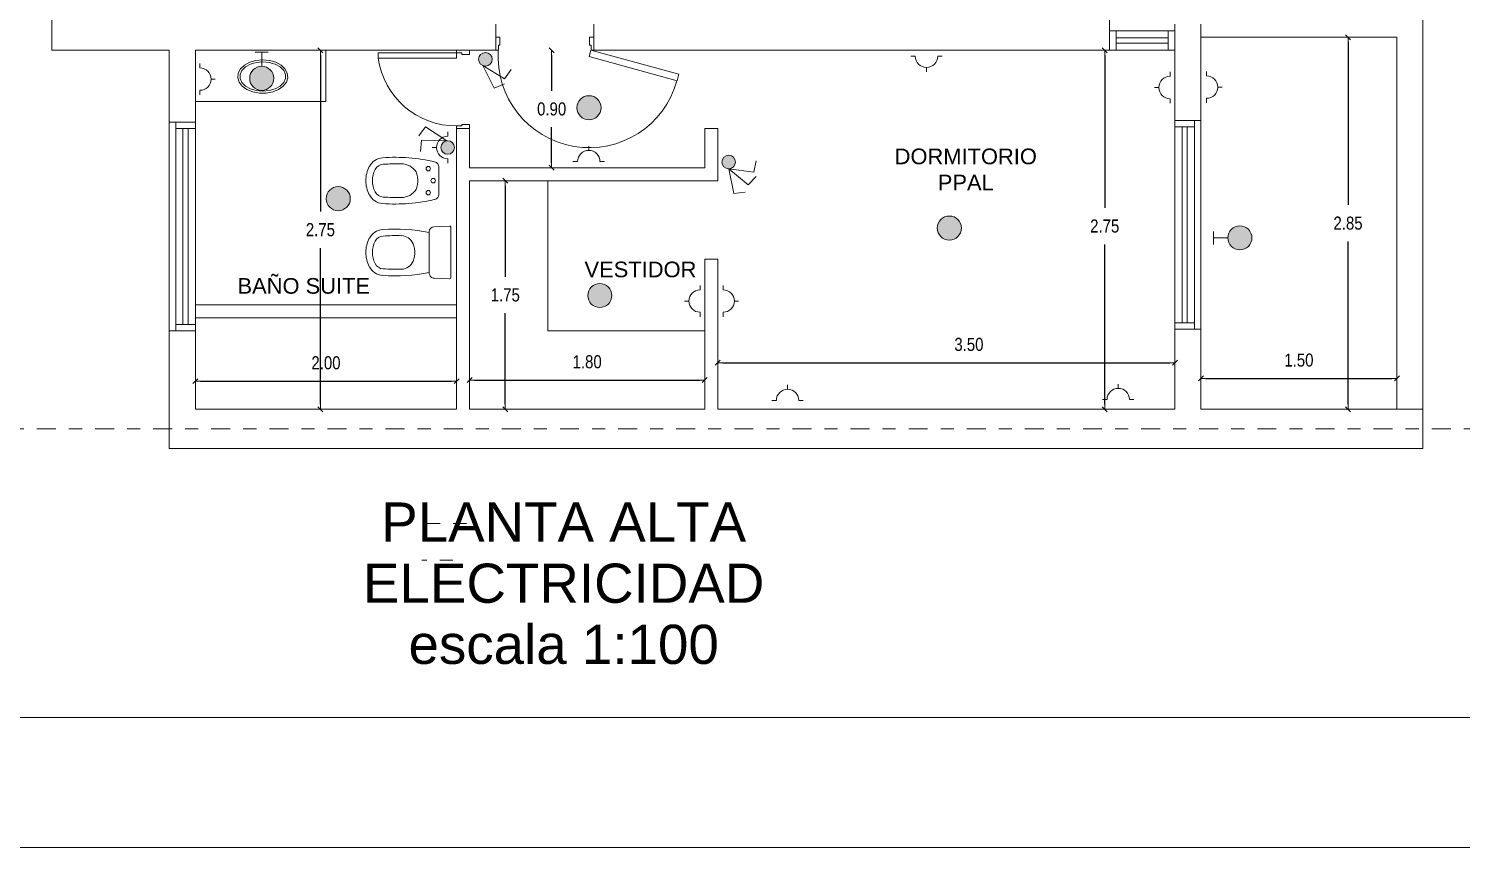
# Model space of a CAD drawing. Header units: millimetres. Extents: x 337 to 1167, y 242 to 575.
# Drawn here: x 578.08 to 589.05, y 242.38 to 248.65 of the extents above; entities that cross this region are included whole.
import ezdxf

# ---------------------------------------------------------------- set-up
doc = ezdxf.new("R2010")
doc.units = ezdxf.units.MM
doc.linetypes.add('AGUA FRIA Y CALIENTE', pattern=[0.2, 0.1, -0.03, 0, -0.07])
doc.linetypes.add('EJE', pattern=[0.205, 0.145, -0.03, 0, -0.03])
doc.layers.get('0').update_dxf_attribs({"lineweight": 5})
doc.layers.get('Defpoints').update_dxf_attribs({"lineweight": 5})
for name, color, linetype, lineweight in [('0-PB-SANITARIOS', 9, 'Continuous', 5), ('01', 1, 'Continuous', 5), ('agua', 7, 'Continuous', 5), ('cotas', 7, 'Continuous', 5), ('MUROS', 4, 'Continuous', 20), ('PRESENTACION ANTEPROYECTO', 7, 'Continuous', 5), ('sanitarios', 1, 'Continuous', 5), ('trama', 9, 'Continuous', 25)]:
    doc.layers.add(name, color=color, linetype=linetype, lineweight=lineweight)
doc.styles.add('GENERATED_STYLE_13', font='')
doc.styles.add('GENERATED_STYLE_14', font='arial.ttf')
doc.styles.get('GENERATED_STYLE_13').set_extended_font_data('Arial Narrow Occidental')
doc.dimstyles.new('Dimstyle_92', dxfattribs={"dimtxt": 0.1, "dimasz": 0.038, "dimexe": 0.18, "dimexo": 0, "dimgap": 0.09, "dimtad": 1, "dimtih": 1, "dimtoh": 1, "dimzin": 0, "dimdsep": 46, "dimtxsty": 'GENERATED_STYLE_13', "dimblk": 'ARROWHEAD_6', "dimblk1": 'ARROWHEAD_6', "dimblk2": 'ARROWHEAD_6', "dimcen": 0.09, "dimse1": 1, "dimse2": 1, "dimclrd": 252, "dimclre": 252, "dimclrt": 252, "dimadec": 0, "dimazin": 0, "dimtfac": 1, "dimtdec": 4, "dimtmove": 0, "dimatfit": 3, "dimfxl": 1, "dimtolj": 1, "dimtzin": 0, "dimarcsym": 0})

# ---------------------------------------------------------------- blocks, each defined once
blk = doc.blocks.new('ARROWHEAD_6')
at = {"color": 0, "linetype": 'Continuous'}
for p, q in [((0, 0), (-1, 0)), ((-0.5, -0.5), (0.5, 0.5))]:
    blk.add_line(p, q, dxfattribs=at)
blk = doc.blocks.new('*D343')
at = {"layer": 'cotas', "color": 252, "lineweight": -2, "transparency": 16777216}
for p, q in [((586.32, 248.45), (586.32, 247.281)), ((586.32, 245.776), (586.32, 247.001))]:
    blk.add_line(p, q, dxfattribs=at)
at = {"layer": 'Defpoints', "color": 0, "transparency": 16777216}
for p in [(586.857, 248.488), (586.32, 245.738), (586.857, 245.738)]:
    blk.add_point(p, dxfattribs=at)
at = {"layer": 'cotas', "color": 252, "lineweight": -2, "transparency": 16777216, "xscale": 0.03800000000000001, "yscale": 0.03800000000000001, "zscale": 0.03800000000000001}
for p, rotation in [((586.32, 248.488), 90), ((586.32, 245.738), 270)]:
    blk.add_blockref('ARROWHEAD_6', p, dxfattribs=dict(at, rotation=rotation))
at = {"layer": 'cotas', "color": 252, "transparency": 16777216, "insert": (586.32, 247.141), "char_height": 0.1, "attachment_point": 5, "style": 'GENERATED_STYLE_13'}
blk.add_mtext('\\A1;2.75', dxfattribs=at)
blk = doc.blocks.new('*D347')
at = {"layer": 'cotas', "color": 252, "lineweight": -2, "transparency": 16777216}
blk.add_line((583.395, 246.094), (586.819, 246.094), dxfattribs=at)
at = {"layer": 'Defpoints', "color": 0, "transparency": 16777216}
for p in [(586.857, 246.094), (583.357, 245.738), (586.857, 245.738)]:
    blk.add_point(p, dxfattribs=at)
at = {"layer": 'cotas', "color": 252, "lineweight": -2, "transparency": 16777216, "xscale": 0.03800000000000001, "yscale": 0.03800000000000001, "zscale": 0.03800000000000001, "rotation": 180}
blk.add_blockref('ARROWHEAD_6', (583.357, 246.094), dxfattribs=at)
at = {"layer": 'cotas', "color": 252, "lineweight": -2, "transparency": 16777216, "xscale": 0.03800000000000001, "yscale": 0.03800000000000001, "zscale": 0.03800000000000001}
blk.add_blockref('ARROWHEAD_6', (586.857, 246.094), dxfattribs=at)
at = {"layer": 'cotas', "color": 252, "transparency": 16777216, "insert": (585.28, 246.234), "char_height": 0.1, "attachment_point": 5, "style": 'GENERATED_STYLE_13'}
blk.add_mtext('\\A1;3.50', dxfattribs=at)
blk = doc.blocks.new('*D377')
at = {"layer": 'cotas', "color": 252, "lineweight": -2, "transparency": 16777216}
blk.add_line((587.095, 245.974), (588.519, 245.974), dxfattribs=at)
at = {"layer": 'Defpoints', "color": 0, "transparency": 16777216}
for p in [(588.557, 245.974), (587.057, 245.738), (588.557, 245.738)]:
    blk.add_point(p, dxfattribs=at)
at = {"layer": 'cotas', "color": 252, "lineweight": -2, "transparency": 16777216, "xscale": 0.03800000000000001, "yscale": 0.03800000000000001, "zscale": 0.03800000000000001, "rotation": 180}
blk.add_blockref('ARROWHEAD_6', (587.057, 245.974), dxfattribs=at)
at = {"layer": 'cotas', "color": 252, "lineweight": -2, "transparency": 16777216, "xscale": 0.03800000000000001, "yscale": 0.03800000000000001, "zscale": 0.03800000000000001}
blk.add_blockref('ARROWHEAD_6', (588.557, 245.974), dxfattribs=at)
at = {"layer": 'cotas', "color": 252, "transparency": 16777216, "insert": (587.807, 246.114), "char_height": 0.1, "attachment_point": 5, "style": 'GENERATED_STYLE_13'}
blk.add_mtext('\\A1;1.50', dxfattribs=at)
blk = doc.blocks.new('*D378')
at = {"layer": 'cotas', "color": 252, "lineweight": -2, "transparency": 16777216}
blk.add_line((586.395, 249.472), (588.719, 249.472), dxfattribs=at)
at = {"layer": 'Defpoints', "color": 0, "transparency": 16777216}
for p in [(588.757, 249.472), (586.357, 248.688), (588.757, 245.738)]:
    blk.add_point(p, dxfattribs=at)
at = {"layer": 'cotas', "color": 252, "lineweight": -2, "transparency": 16777216, "xscale": 0.03800000000000001, "yscale": 0.03800000000000001, "zscale": 0.03800000000000001, "rotation": 180}
blk.add_blockref('ARROWHEAD_6', (586.357, 249.472), dxfattribs=at)
at = {"layer": 'cotas', "color": 252, "lineweight": -2, "transparency": 16777216, "xscale": 0.03800000000000001, "yscale": 0.03800000000000001, "zscale": 0.03800000000000001}
blk.add_blockref('ARROWHEAD_6', (588.757, 249.472), dxfattribs=at)
at = {"layer": 'cotas', "color": 252, "transparency": 16777216, "insert": (587.557, 249.612), "char_height": 0.1, "attachment_point": 5, "style": 'GENERATED_STYLE_13'}
blk.add_mtext('\\A1;2.40', dxfattribs=at)
blk = doc.blocks.new('*D379')
at = {"layer": 'cotas', "color": 252, "lineweight": -2, "transparency": 16777216}
blk.add_line((579.395, 245.953), (581.319, 245.953), dxfattribs=at)
at = {"layer": 'Defpoints', "color": 0, "transparency": 16777216}
for p in [(581.357, 245.953), (579.357, 245.738), (581.357, 245.738)]:
    blk.add_point(p, dxfattribs=at)
at = {"layer": 'cotas', "color": 252, "lineweight": -2, "transparency": 16777216, "xscale": 0.03800000000000001, "yscale": 0.03800000000000001, "zscale": 0.03800000000000001, "rotation": 180}
blk.add_blockref('ARROWHEAD_6', (579.357, 245.953), dxfattribs=at)
at = {"layer": 'cotas', "color": 252, "lineweight": -2, "transparency": 16777216, "xscale": 0.03800000000000001, "yscale": 0.03800000000000001, "zscale": 0.03800000000000001}
blk.add_blockref('ARROWHEAD_6', (581.357, 245.953), dxfattribs=at)
at = {"layer": 'cotas', "color": 252, "transparency": 16777216, "insert": (580.357, 246.093), "char_height": 0.1, "attachment_point": 5, "style": 'GENERATED_STYLE_13'}
blk.add_mtext('\\A1;2.00', dxfattribs=at)
blk = doc.blocks.new('*D380')
at = {"layer": 'cotas', "color": 252, "lineweight": -2, "transparency": 16777216}
for p, q in [((580.314, 248.45), (580.314, 247.253)), ((580.314, 245.776), (580.314, 246.973))]:
    blk.add_line(p, q, dxfattribs=at)
at = {"layer": 'Defpoints', "color": 0, "transparency": 16777216}
for p in [(579.357, 248.488), (579.357, 245.738), (580.314, 245.738)]:
    blk.add_point(p, dxfattribs=at)
at = {"layer": 'cotas', "color": 252, "lineweight": -2, "transparency": 16777216, "xscale": 0.03800000000000001, "yscale": 0.03800000000000001, "zscale": 0.03800000000000001}
for p, rotation in [((580.314, 248.488), 90), ((580.314, 245.738), 270)]:
    blk.add_blockref('ARROWHEAD_6', p, dxfattribs=dict(at, rotation=rotation))
at = {"layer": 'cotas', "color": 252, "transparency": 16777216, "insert": (580.314, 247.113), "char_height": 0.1, "attachment_point": 5, "style": 'GENERATED_STYLE_13'}
blk.add_mtext('\\A1;2.75', dxfattribs=at)
blk = doc.blocks.new('*D381')
at = {"layer": 'cotas', "color": 252, "lineweight": -2, "transparency": 16777216}
blk.add_line((586.395, 248.891), (587.019, 248.891), dxfattribs=at)
at = {"layer": 'Defpoints', "color": 0, "transparency": 16777216}
for p in [(587.057, 248.891), (587.057, 248.688), (586.357, 248.488)]:
    blk.add_point(p, dxfattribs=at)
at = {"layer": 'cotas', "color": 252, "lineweight": -2, "transparency": 16777216, "xscale": 0.03800000000000001, "yscale": 0.03800000000000001, "zscale": 0.03800000000000001, "rotation": 180}
blk.add_blockref('ARROWHEAD_6', (586.357, 248.891), dxfattribs=at)
at = {"layer": 'cotas', "color": 252, "lineweight": -2, "transparency": 16777216, "xscale": 0.03800000000000001, "yscale": 0.03800000000000001, "zscale": 0.03800000000000001}
blk.add_blockref('ARROWHEAD_6', (587.057, 248.891), dxfattribs=at)
at = {"layer": 'cotas', "color": 252, "transparency": 16777216, "insert": (586.707, 249.031), "char_height": 0.1, "attachment_point": 5, "style": 'GENERATED_STYLE_13'}
blk.add_mtext('\\A1;0.70', dxfattribs=at)
blk = doc.blocks.new('*D382')
at = {"layer": 'cotas', "color": 252, "lineweight": -2, "transparency": 16777216}
for p, q in [((582.085, 248.45), (582.085, 248.178)), ((582.085, 247.626), (582.085, 247.898))]:
    blk.add_line(p, q, dxfattribs=at)
at = {"layer": 'Defpoints', "color": 0, "transparency": 16777216}
for p in [(581.657, 248.488), (581.457, 247.588), (582.085, 247.588)]:
    blk.add_point(p, dxfattribs=at)
at = {"layer": 'cotas', "color": 252, "lineweight": -2, "transparency": 16777216, "xscale": 0.03800000000000001, "yscale": 0.03800000000000001, "zscale": 0.03800000000000001}
for p, rotation in [((582.085, 248.488), 90), ((582.085, 247.588), 270)]:
    blk.add_blockref('ARROWHEAD_6', p, dxfattribs=dict(at, rotation=rotation))
at = {"layer": 'cotas', "color": 252, "transparency": 16777216, "insert": (582.085, 248.038), "char_height": 0.1, "attachment_point": 5, "style": 'GENERATED_STYLE_13'}
blk.add_mtext('\\A1;0.90', dxfattribs=at)
blk = doc.blocks.new('*D385')
at = {"layer": 'Defpoints', "color": 0, "transparency": 16777216}
for p in [(587.057, 248.588), (587.057, 245.738), (588.183, 245.738)]:
    blk.add_point(p, dxfattribs=at)
at = {"layer": 'PRESENTACION ANTEPROYECTO', "color": 252, "lineweight": -2, "transparency": 16777216}
for p, q in [((588.183, 248.55), (588.183, 247.303)), ((588.183, 245.776), (588.183, 247.023))]:
    blk.add_line(p, q, dxfattribs=at)
at = {"layer": 'PRESENTACION ANTEPROYECTO', "color": 252, "lineweight": -2, "transparency": 16777216, "xscale": 0.03800000000000001, "yscale": 0.03800000000000001, "zscale": 0.03800000000000001}
for p, rotation in [((588.183, 248.588), 90), ((588.183, 245.738), 270)]:
    blk.add_blockref('ARROWHEAD_6', p, dxfattribs=dict(at, rotation=rotation))
at = {"layer": 'PRESENTACION ANTEPROYECTO', "color": 252, "transparency": 16777216, "insert": (588.183, 247.163), "char_height": 0.1, "attachment_point": 5, "style": 'GENERATED_STYLE_13'}
blk.add_mtext('\\A1;2.85', dxfattribs=at)
blk = doc.blocks.new('*D386')
at = {"layer": 'cotas', "color": 252, "lineweight": -2, "transparency": 16777216}
blk.add_line((581.495, 245.961), (583.219, 245.961), dxfattribs=at)
at = {"layer": 'Defpoints', "color": 0, "transparency": 16777216}
for p in [(583.257, 245.961), (581.457, 245.738), (583.257, 245.738)]:
    blk.add_point(p, dxfattribs=at)
at = {"layer": 'cotas', "color": 252, "lineweight": -2, "transparency": 16777216, "xscale": 0.03800000000000001, "yscale": 0.03800000000000001, "zscale": 0.03800000000000001, "rotation": 180}
blk.add_blockref('ARROWHEAD_6', (581.457, 245.961), dxfattribs=at)
at = {"layer": 'cotas', "color": 252, "lineweight": -2, "transparency": 16777216, "xscale": 0.03800000000000001, "yscale": 0.03800000000000001, "zscale": 0.03800000000000001}
blk.add_blockref('ARROWHEAD_6', (583.257, 245.961), dxfattribs=at)
at = {"layer": 'cotas', "color": 252, "transparency": 16777216, "insert": (582.357, 246.101), "char_height": 0.1, "attachment_point": 5, "style": 'GENERATED_STYLE_13'}
blk.add_mtext('\\A1;1.80', dxfattribs=at)
blk = doc.blocks.new('*D350')
at = {"layer": 'cotas', "color": 252, "lineweight": -2, "transparency": 16777216}
for p, q in [((581.73, 247.45), (581.73, 246.753)), ((581.73, 245.776), (581.73, 246.473))]:
    blk.add_line(p, q, dxfattribs=at)
at = {"layer": 'Defpoints', "color": 0, "transparency": 16777216}
for p in [(581.457, 247.488), (581.457, 245.738), (581.73, 245.738)]:
    blk.add_point(p, dxfattribs=at)
at = {"layer": 'cotas', "color": 252, "lineweight": -2, "transparency": 16777216, "xscale": 0.03800000000000001, "yscale": 0.03800000000000001, "zscale": 0.03800000000000001}
for p, rotation in [((581.73, 247.488), 90), ((581.73, 245.738), 270)]:
    blk.add_blockref('ARROWHEAD_6', p, dxfattribs=dict(at, rotation=rotation))
at = {"layer": 'cotas', "color": 252, "transparency": 16777216, "insert": (581.73, 246.613), "char_height": 0.1, "attachment_point": 5, "style": 'GENERATED_STYLE_13'}
blk.add_mtext('\\A1;1.75', dxfattribs=at)
blk = doc.blocks.new('IM-BE')
at = {"linetype": 'Continuous'}
for p, q in [((-0.197, 0.127), (-0.202, 0.008)), ((0.157, 0.165), (-0.157, 0.165)), ((0, 0.165), (0.157, 0.165)), ((0.197, 0.127), (0.197, 0.123)), ((0.197, 0.123), (0.199, 0.068)), ((-0.445, 0.09), (-0.655, 0.09)), ((0.194, 0), (-0.194, 0)), ((0.199, 0.068), (0.202, 0.008))]:
    blk.add_line(p, q, dxfattribs=at)
for centre in [(-0.642, 0.172), (-0.55, 0.134), (-0.458, 0.172)]:
    blk.add_circle(centre, 0.017, dxfattribs=at)
for centre, radius, start, end in [((-0.601, 0.512), 0.125, 117.5857, 175.5072), ((-0.601, 0.512), 0.075, 117.5857, 175.5072), ((-0.55, 0.415), 0.235, 90, 117.5857), ((-0.55, 0.415), 0.185, 90, 117.5857), ((-0.55, 0.415), 0.235, 62.4143, 90), ((-0.55, 0.415), 0.185, 62.4143, 90), ((-0.499, 0.512), 0.075, 4.4928, 62.4143), ((-0.499, 0.512), 0.125, 4.4928, 62.4143), ((-0.051, 0.512), 0.125, 117.5857, 175.5072), ((-0.051, 0.512), 0.075, 117.5857, 175.5072), ((0, 0.415), 0.235, 90, 117.5857), ((0, 0.415), 0.185, 90, 117.5857), ((0, 0.415), 0.235, 62.4143, 90), ((0, 0.415), 0.185, 62.4143, 90), ((0.051, 0.512), 0.075, 4.4928, 62.4143), ((0.051, 0.512), 0.125, 4.4928, 62.4143), ((0.545, 0.422), 1.274, 175.5072, 193.7065), ((0.545, 0.422), 1.224, 175.5072, 182.1425), ((-1.645, 0.422), 1.224, 357.8575, 4.4928), ((-1.645, 0.422), 1.274, 346.2935, 4.4928), ((1.095, 0.422), 1.274, 175.5072, 191.6563), ((1.095, 0.422), 1.224, 175.5072, 182.1425), ((0.014, 0.396), 0.12, 263.469, 263.469), ((0.014, 0.396), 0.12, 270.0917, 270.0917), ((-1.095, 0.422), 1.224, 357.8575, 4.4928), ((-1.095, 0.422), 1.274, 348.3437, 4.4928), ((-0.548, 0.377), 0.131, 180, 238.1767), ((-0.552, 0.377), 0.131, 301.8233, 0), ((-0.028, 0.381), 0.101, 182.7072, 247.2321), ((0.028, 0.381), 0.101, 292.7679, 357.2928), ((-0.564, 0.373), 0.12, 243.7978, 262.0389), ((-0.551, 0.45), 0.198, 261.4941, 270.299), ((-0.549, 0.45), 0.198, 269.701, 278.5059), ((-0.536, 0.373), 0.12, 277.9611, 296.2022), ((-0.014, 0.396), 0.12, 243.7978, 262.0389), ((-0.001, 0.473), 0.198, 261.4941, 270.299), ((0.001, 0.473), 0.198, 269.701, 278.5059), ((0.014, 0.396), 0.12, 277.9611, 296.2022), ((-0.655, 0.13), 0.04, 193.7065, 270), ((-0.445, 0.13), 0.04, 270, 346.2935), ((-0.157, 0.125), 0.04, 90, 177.3974), ((0.157, 0.125), 0.04, 54.1158, 90), ((0.157, 0.125), 0.04, 51.7009, 54.1158), ((0.157, 0.125), 0.04, 42.1852, 51.7009), ((0.157, 0.125), 0.04, 2.6026, 42.1852), ((-0.194, 0.008), 0.008, 177.3974, 270), ((0.194, 0.008), 0.008, 270, 355.889), ((0.194, 0.008), 0.008, 355.889, 2.6026)]:
    blk.add_arc(centre, radius, start, end, dxfattribs=at)
blk = doc.blocks.new('*D390')
at = {"layer": 'cotas', "color": 252, "lineweight": -2, "transparency": 16777216}
blk.add_line((586.395, 249.472), (588.519, 249.472), dxfattribs=at)
at = {"layer": 'Defpoints', "color": 0, "transparency": 16777216}
for p in [(588.557, 249.472), (586.357, 248.688), (588.557, 245.738)]:
    blk.add_point(p, dxfattribs=at)
at = {"layer": 'cotas', "color": 252, "lineweight": -2, "transparency": 16777216, "xscale": 0.03800000000000001, "yscale": 0.03800000000000001, "zscale": 0.03800000000000001, "rotation": 180}
blk.add_blockref('ARROWHEAD_6', (586.357, 249.472), dxfattribs=at)
at = {"layer": 'cotas', "color": 252, "lineweight": -2, "transparency": 16777216, "xscale": 0.03800000000000001, "yscale": 0.03800000000000001, "zscale": 0.03800000000000001}
blk.add_blockref('ARROWHEAD_6', (588.557, 249.472), dxfattribs=at)
at = {"layer": 'cotas', "color": 252, "transparency": 16777216, "insert": (587.457, 249.612), "char_height": 0.1, "attachment_point": 5, "style": 'GENERATED_STYLE_13'}
blk.add_mtext('\\A1;2.20', dxfattribs=at)

msp = doc.modelspace()

# ---------------------------------------------------------------- hatches: boundary and pattern name
at = {"layer": 'trama'}
h = msp.add_hatch(color=256, dxfattribs=at)
h.dxf.hatch_style = 1
h.paths.add_polyline_path([(578.792, 250.373, 1), (578.607, 250.373, 1)])
h.paths.add_polyline_path([(579.558, 250.816), (579.433, 250.751), (579.683, 250.751)])
h.paths.add_polyline_path([(579.683, 250.88), (579.433, 250.88), (579.558, 250.816)])
h.paths.add_polyline_path([(578.607, 248.933, 1), (578.792, 248.933, 1)])
h.paths.add_polyline_path([(581.395, 250.601, 1), (581.291, 250.601, 1)])
h.paths.add_polyline_path([(581.477, 249.698, 1), (581.581, 249.698, 1)])
h.paths.add_polyline_path([(582.119, 249.995, 1), (581.935, 249.995, 1)])
h.paths.add_polyline_path([(579.772, 248.273, 1), (579.957, 248.273, 1)])
h.paths.add_polyline_path([(580.543, 247.351, 1), (580.358, 247.351, 1)])
h.paths.add_polyline_path([(581.237, 247.743, 1), (581.341, 247.743, 1)])
h.paths.add_polyline_path([(581.63, 248.419, 1), (581.526, 248.419, 1)])
h.paths.add_polyline_path([(582.546, 246.609, 1), (582.361, 246.609, 1)])
h.paths.add_polyline_path([(583.493, 247.632, 1), (583.389, 247.632, 1)])
h.paths.add_polyline_path([(585.222, 247.126, 1), (585.037, 247.126, 1)])
h.paths.add_polyline_path([(587.447, 247.051, 1), (587.263, 247.051, 1)])
h.paths.add_polyline_path([(584.455, 249.28, 1), (584.64, 249.28, 1)])
h.paths.add_polyline_path([(583.963, 249.871, 1), (583.778, 249.871, 0.321418), (583.841, 249.784), (583.87, 249.781), (583.901, 249.784, 0.31934)])
h.paths.add_polyline_path([(583.056, 249.866, 1), (582.871, 249.866, 0.265438), (582.917, 249.787), (582.919, 249.786), (582.968, 249.781), (583.008, 249.785, 0.274211)])
h.paths.add_polyline_path([(584.551, 251.551, 1), (584.367, 251.551, 1)])
h.paths.add_polyline_path([(586.716, 252.582, 1), (586.531, 252.582, 1)])
h.paths.add_polyline_path([(583.594, 249.464, 1), (583.49, 249.464, 1)])
h.paths.add_polyline_path([(582.676, 249.483, 1), (582.572, 249.483, 1)])
h.paths.add_polyline_path([(582.118, 251.372, 1), (581.933, 251.372, 1)])
h.paths.add_polyline_path([(580.197, 251.66, 1), (580.381, 251.66, 1)])
h.paths.add_polyline_path([(582.684, 251.723, 1), (582.58, 251.723, 1)])
h.paths.add_polyline_path([(582.387, 252.954, 1), (582.283, 252.954, 1)])
h.paths.add_polyline_path([(583.385, 254.34, 1), (583.569, 254.34, 1)])
h = msp.add_hatch(color=256, dxfattribs=at)
h.dxf.hatch_style = 1
h.paths.add_polyline_path([(582.279, 248.048, 1), (582.463, 248.048, 1)])

# ---------------------------------------------------------------- linework, layer by layer
at = {"layer": '01', "linetype": 'Continuous'}
for p, q in [((588.757, 255.438), (588.757, 245.738)), ((586.857, 248.638), (586.357, 248.638)), ((586.357, 248.638), (586.357, 248.488)), ((586.857, 248.638), (586.407, 248.638)), ((586.407, 248.638), (586.407, 248.488)), ((586.857, 248.638), (586.807, 248.638)), ((586.807, 248.638), (586.807, 248.488)), ((581.357, 248.488), (581.357, 248.428)), ((581.457, 248.488), (581.457, 248.456)), ((581.689, 248.588), (581.657, 248.588)), ((581.657, 248.488), (581.677, 248.488)), ((581.677, 248.528), (581.689, 248.528)), ((581.677, 248.488), (581.677, 248.528)), ((581.689, 248.528), (581.689, 248.588)), ((582.372, 248.439), (582.386, 248.488)), ((582.407, 248.588), (582.375, 248.588)), ((582.375, 248.588), (582.375, 248.528)), ((582.375, 248.528), (582.387, 248.528)), ((582.386, 248.488), (583.058, 248.304)), ((582.387, 248.528), (582.387, 248.488)), ((582.407, 248.488), (582.387, 248.488)), ((586.357, 248.488), (586.857, 248.488)), ((586.807, 248.583), (586.407, 248.583)), ((586.807, 248.543), (586.407, 248.543)), ((586.407, 248.488), (586.857, 248.488)), ((586.857, 248.488), (586.807, 248.488)), ((588.557, 248.588), (587.057, 248.588)), ((588.557, 245.738), (588.557, 248.588)), ((581.357, 248.468), (580.757, 248.468)), ((580.757, 248.468), (580.757, 248.428)), ((580.757, 248.428), (581.357, 248.428)), ((581.357, 248.428), (581.357, 248.468)), ((581.397, 248.468), (581.357, 248.468)), ((581.397, 248.456), (581.397, 248.468)), ((581.457, 248.456), (581.397, 248.456)), ((583.045, 248.255), (582.372, 248.439)), ((583.058, 248.304), (583.045, 248.255)), ((579.157, 247.938), (579.157, 246.338)), ((579.207, 247.938), (579.207, 247.888)), ((579.357, 247.938), (579.357, 247.888)), ((586.857, 247.951), (586.857, 247.901)), ((587.007, 247.951), (587.007, 247.901)), ((587.057, 247.951), (587.057, 246.351)), ((579.207, 247.888), (579.207, 246.388)), ((579.207, 247.888), (579.207, 246.388)), ((579.207, 247.888), (579.357, 247.888)), ((579.262, 247.888), (579.262, 246.388)), ((579.302, 247.888), (579.302, 246.388)), ((579.357, 246.338), (579.357, 247.888)), ((579.357, 246.388), (579.357, 247.888)), ((581.357, 247.908), (581.397, 247.908)), ((581.357, 247.888), (581.357, 247.908)), ((581.397, 247.92), (581.457, 247.92)), ((581.397, 247.908), (581.397, 247.92)), ((581.457, 247.92), (581.457, 247.888)), ((586.857, 246.351), (586.857, 247.901)), ((587.007, 247.901), (586.857, 247.901)), ((586.857, 246.401), (586.857, 247.826)), ((586.912, 247.901), (586.912, 246.4)), ((586.952, 247.901), (586.952, 246.4)), ((587.007, 247.901), (587.007, 246.401)), ((587.007, 247.901), (587.007, 246.401)), ((582.057, 246.338), (582.057, 247.488)), ((581.357, 246.538), (579.357, 246.538)), ((581.357, 246.438), (579.357, 246.438)), ((586.857, 246.401), (587.007, 246.401)), ((587.007, 246.401), (587.007, 246.351)), ((579.207, 246.388), (579.207, 246.338)), ((579.357, 246.388), (579.207, 246.388)), ((583.257, 246.338), (582.057, 246.338))]:
    msp.add_line(p, q, dxfattribs=at)
at = {"layer": '01'}
for p, q in [((579.391, 248.353), (579.391, 248.387)), ((579.865, 248.474), (579.815, 248.474)), ((579.865, 248.365), (579.865, 248.474)), ((579.865, 248.474), (579.914, 248.474)), ((581.557, 248.372), (581.723, 248.27)), ((581.557, 248.372), (581.645, 248.198)), ((584.835, 248.442), (584.869, 248.442)), ((585.041, 248.442), (585.075, 248.442)), ((579.477, 248.267), (579.509, 248.267)), ((581.723, 248.27), (581.774, 248.34)), ((584.955, 248.356), (584.955, 248.324)), ((586.821, 248.323), (586.821, 248.288)), ((587.1, 248.292), (587.1, 248.326)), ((579.391, 248.146), (579.391, 248.181)), ((581.645, 248.198), (581.725, 248.232)), ((586.735, 248.203), (586.702, 248.203)), ((587.186, 248.206), (587.219, 248.206)), ((586.821, 248.117), (586.821, 248.082)), ((587.1, 248.085), (587.1, 248.12)), ((581.12, 247.901), (581.068, 247.832)), ((581.283, 247.795), (581.12, 247.901)), ((581.289, 247.863), (581.289, 247.829)), ((581.089, 247.8), (581.08, 247.713)), ((581.283, 247.795), (581.089, 247.8)), ((581.203, 247.743), (581.17, 247.743)), ((582.369, 247.721), (582.369, 247.754)), ((581.289, 247.657), (581.289, 247.623)), ((582.283, 247.635), (582.248, 247.635)), ((582.489, 247.635), (582.455, 247.635)), ((583.633, 247.555), (583.651, 247.64)), ((583.441, 247.58), (583.633, 247.555)), ((583.441, 247.58), (583.591, 247.457)), ((583.441, 247.58), (583.48, 247.39)), ((583.591, 247.457), (583.651, 247.521)), ((583.48, 247.39), (583.566, 247.401)), ((587.154, 247.051), (587.154, 247.1)), ((587.263, 247.051), (587.154, 247.051)), ((587.154, 247.051), (587.154, 247.001)), ((583.221, 246.687), (583.221, 246.652)), ((583.398, 246.653), (583.398, 246.687)), ((583.135, 246.567), (583.103, 246.567)), ((583.484, 246.567), (583.516, 246.567)), ((583.221, 246.481), (583.221, 246.446)), ((583.398, 246.447), (583.398, 246.481)), ((583.892, 245.892), (583.892, 245.925)), ((586.424, 245.898), (586.424, 245.93)), ((583.806, 245.806), (583.772, 245.806)), ((584.012, 245.806), (583.978, 245.806)), ((586.338, 245.812), (586.304, 245.812)), ((586.544, 245.812), (586.51, 245.812))]:
    msp.add_line(p, q, dxfattribs=at)
for centre, radius in [((581.578, 248.419), 0.052), ((579.865, 248.273), 0.0922), ((582.371, 248.048), 0.0922), ((581.289, 247.743), 0.052), ((583.441, 247.632), 0.052), ((580.451, 247.351), 0.0922), ((585.13, 247.126), 0.0922), ((587.355, 247.051), 0.0922), ((582.454, 246.609), 0.0922)]:
    msp.add_circle(centre, radius, dxfattribs=at)
at = {"layer": '01', "linetype": 'Continuous'}
for centre, radius, start, end in [((582.372, 248.439), 0.697, 175.9834, 344.6904), ((581.355, 248.512), 0.604, 187.994, 270.1772)]:
    msp.add_arc(centre, radius, start, end, dxfattribs=at)
at = {"layer": '01'}
for centre, start, end in [((584.955, 248.442), 180, 0), ((579.391, 248.267), 270, 90), ((586.821, 248.203), 90, 270), ((587.1, 248.206), 270, 90), ((581.289, 247.743), 90, 270), ((582.369, 247.635), 0, 180), ((583.221, 246.567), 90, 270), ((583.398, 246.567), 270, 90), ((583.892, 245.806), 0, 180), ((586.424, 245.812), 0, 180)]:
    msp.add_arc(centre, 0.0859, start, end, dxfattribs=at)
at = {"layer": 'agua', "color": 160, "linetype": 'AGUA FRIA Y CALIENTE'}
msp.add_line((581.432, 244.862), (581.09, 244.862), dxfattribs=at)
at = {"layer": 'agua', "color": 20, "linetype": 'AGUA FRIA Y CALIENTE'}
msp.add_line((581.329, 244.582), (581.09, 244.582), dxfattribs=at)
at = {"layer": 'MUROS'}
for p, q in [((578.257, 248.488), (578.257, 249.288)), ((586.357, 248.871), (586.357, 248.488)), ((581.657, 248.688), (581.657, 248.538)), ((582.407, 248.688), (582.407, 248.488)), ((586.857, 247.951), (586.857, 248.688)), ((587.057, 247.951), (587.057, 248.688)), ((579.157, 248.488), (578.257, 248.488)), ((579.157, 247.938), (579.157, 248.488)), ((579.357, 247.938), (579.357, 248.488)), ((581.657, 248.488), (579.357, 248.488)), ((581.657, 248.538), (581.657, 248.488)), ((586.357, 248.488), (582.407, 248.488)), ((579.357, 247.938), (579.157, 247.938)), ((586.857, 247.951), (587.057, 247.951)), ((581.357, 245.738), (581.357, 247.888)), ((581.357, 247.888), (581.457, 247.888)), ((581.457, 247.588), (581.457, 247.888)), ((583.257, 247.588), (583.257, 247.888)), ((583.257, 247.888), (583.357, 247.888)), ((583.357, 247.488), (583.357, 247.888)), ((583.257, 247.588), (581.457, 247.588)), ((581.457, 245.738), (581.457, 247.488)), ((583.357, 247.488), (581.457, 247.488)), ((583.357, 246.888), (583.257, 246.888)), ((583.257, 245.738), (583.257, 246.888)), ((583.357, 245.738), (583.357, 246.888)), ((579.157, 245.438), (579.157, 246.338)), ((579.357, 246.338), (579.157, 246.338)), ((579.357, 245.738), (579.357, 246.338)), ((586.857, 246.351), (587.057, 246.351)), ((586.857, 245.738), (586.857, 246.351)), ((587.057, 245.738), (587.057, 246.351)), ((581.357, 245.738), (579.357, 245.738)), ((583.257, 245.738), (581.457, 245.738)), ((586.857, 245.738), (583.357, 245.738)), ((588.757, 245.738), (587.057, 245.738)), ((588.757, 245.738), (588.757, 245.438)), ((588.757, 245.438), (579.157, 245.438))]:
    msp.add_line(p, q, dxfattribs=at)
at = {"layer": 'PRESENTACION ANTEPROYECTO', "color": 252, "linetype": 'EJE'}
msp.add_line((593.419, 245.588), (575.157, 245.588), dxfattribs=at)
at = {"layer": 'PRESENTACION ANTEPROYECTO', "color": 2}
msp.add_line((620.941, 243.372), (536.38, 243.382), dxfattribs=at)
at = {"layer": 'PRESENTACION ANTEPROYECTO'}
msp.add_line((639.944, 242.381), (533.88, 242.381), dxfattribs=at)
at = {"layer": 'sanitarios', "linetype": 'Continuous'}
for p, q in [((579.357, 248.488), (579.357, 248.095)), ((580.357, 248.488), (579.357, 248.488)), ((580.357, 248.488), (580.357, 248.095)), ((580.357, 248.095), (579.357, 248.095))]:
    msp.add_line(p, q, dxfattribs=at)
for points in [[(579.873, 248.415), (579.925, 248.41), (579.972, 248.396), (580.013, 248.374), (580.043, 248.346), (580.061, 248.313), (580.064, 248.278), (580.054, 248.244), (580.029, 248.213), (579.994, 248.188), (579.949, 248.17), (579.899, 248.16), (579.847, 248.16), (579.796, 248.17), (579.752, 248.188), (579.716, 248.213), (579.692, 248.244), (579.682, 248.278), (579.685, 248.313), (579.703, 248.346), (579.733, 248.374), (579.773, 248.396), (579.821, 248.41)], [(579.873, 248.399), (579.922, 248.395), (579.968, 248.382), (580.006, 248.361), (580.033, 248.334), (580.047, 248.303), (580.047, 248.271), (580.033, 248.24), (580.006, 248.214), (579.968, 248.193), (579.922, 248.179), (579.873, 248.175), (579.823, 248.179), (579.778, 248.193), (579.74, 248.214), (579.713, 248.24), (579.699, 248.271), (579.699, 248.303), (579.713, 248.334), (579.74, 248.361), (579.778, 248.382), (579.823, 248.395)]]:
    msp.add_lwpolyline(points, close=True, dxfattribs=at)

# ---------------------------------------------------------------- block references
at = {"layer": '0-PB-SANITARIOS', "linetype": 'Continuous', "xscale": -1, "rotation": 90}
msp.add_blockref('IM-BE', (581.312, 246.939), dxfattribs=at)

# ---------------------------------------------------------------- texts
at = {"layer": 'PRESENTACION ANTEPROYECTO', "color": 7, "char_height": 0.12, "width": 1.3491, "attachment_point": 5, "style": 'GENERATED_STYLE_14'}
for s, insert in [('\\A1;{\\C252;DORMITORIO PPAL}', (585.256, 247.575)), ('\\A1;{\\C252;VESTIDOR}', (582.765, 246.808)), ('\\A1;{\\C252;BAÑO SUITE}', (580.187, 246.682))]:
    msp.add_mtext(s, dxfattribs=dict(at, insert=insert))
at = {"layer": 'PRESENTACION ANTEPROYECTO', "color": 7, "insert": (582.177, 244.403), "char_height": 0.3, "width": 3.20471, "attachment_point": 5, "line_spacing_factor": 0.936803, "style": 'GENERATED_STYLE_14'}
msp.add_mtext('\\A1;PLANTA ALTA ELECTRICIDAD\\Pescala 1:100', dxfattribs=at)

# ---------------------------------------------------------------- dimensions: what is measured, and where the dimension line sits
at = {"layer": 'cotas'}
for base, p1, p2, picture, middle in [((588.757, 249.472), (586.357, 248.688), (588.757, 245.738), '*D378', (587.557, 249.612)), ((588.557, 249.472), (586.357, 248.688), (588.557, 245.738), '*D390', (587.457, 249.612)), ((587.057, 248.891), (586.357, 248.488), (587.057, 248.688), '*D381', (586.707, 249.031)), ((588.557, 245.974), (587.057, 245.738), (588.557, 245.738), '*D377', (587.807, 246.114)), ((581.357, 245.953), (579.357, 245.738), (581.357, 245.738), '*D379', (580.357, 246.093)), ((583.257, 245.961), (581.457, 245.738), (583.257, 245.738), '*D386', (582.357, 246.101))]:
    dim = msp.add_linear_dim(base=base, p1=p1, p2=p2, dimstyle='Dimstyle_92', dxfattribs=at)
    dim.commit()
    dim.dimension.update_dxf_attribs({"geometry": picture, "text_midpoint": middle})
for base, p1, p2, picture, middle in [((580.314, 245.738), (579.357, 248.488), (579.357, 245.738), '*D380', (580.314, 247.113)), ((582.085, 247.588), (581.657, 248.488), (581.457, 247.588), '*D382', (582.085, 248.038)), ((586.32, 245.738), (586.857, 248.488), (586.857, 245.738), '*D343', (586.32, 247.141)), ((581.73, 245.738), (581.457, 247.488), (581.457, 245.738), '*D350', (581.73, 246.613))]:
    dim = msp.add_linear_dim(base=base, p1=p1, p2=p2, angle=90, dimstyle='Dimstyle_92', dxfattribs=at)
    dim.commit()
    dim.dimension.update_dxf_attribs({"geometry": picture, "text_midpoint": middle, "dimtype": 160})
dim = msp.add_linear_dim(base=(586.857, 246.094), p1=(583.357, 245.738), p2=(586.857, 245.738), dimstyle='Dimstyle_92', dxfattribs=at)
dim.commit()
dim.dimension.update_dxf_attribs({"geometry": '*D347', "text_midpoint": (585.28, 246.094), "dimtype": 160})
at = {"layer": 'PRESENTACION ANTEPROYECTO'}
dim = msp.add_linear_dim(base=(588.183, 245.738), p1=(587.057, 248.588), p2=(587.057, 245.738), angle=90, dimstyle='Dimstyle_92', dxfattribs=at)
dim.commit()
dim.dimension.update_dxf_attribs({"geometry": '*D385', "text_midpoint": (588.183, 247.163), "dimtype": 160})

doc.saveas('drawing.dxf')
